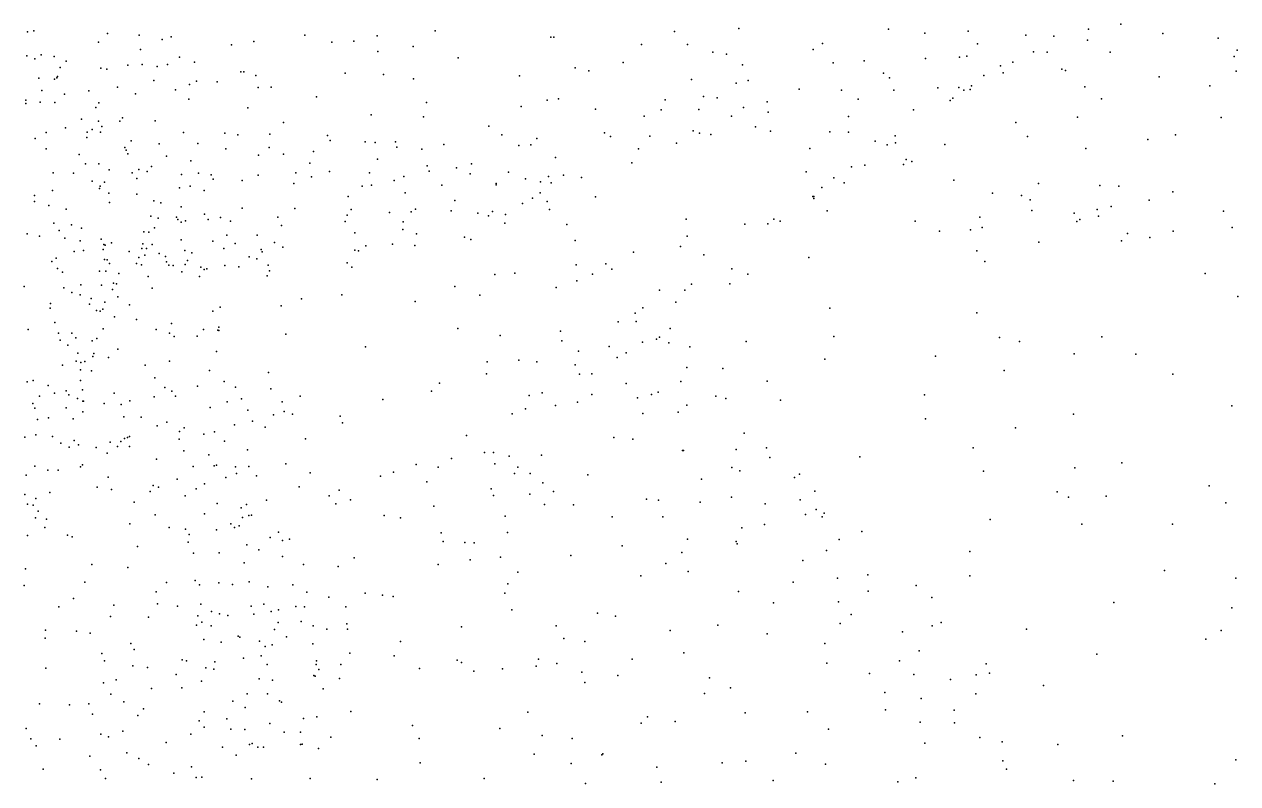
# Model space of a CAD drawing. Header units: metres. Extents: x -24.3 to 24.3, y -27.7 to 27.7.
# Drawn here: x 2.2 to 4.962, y -3.447 to -1.718 of the extents above; entities that cross this region are included whole.
import ezdxf

# ---------------------------------------------------------------- set-up
doc = ezdxf.new("R2010")
doc.units = ezdxf.units.M

msp = doc.modelspace()

# ---------------------------------------------------------------- linework, layer by layer
for p in [(2.207, -1.735, 11.7186), (2.2217, -1.7326, -16.1131), (2.3892, -1.7389, 20.267), (3.1352, -1.7326, 19.5285), (3.6801, -1.7341, -12.25), (3.8263, -1.7275, 19.0749), (4.1669, -1.7286, 19.2782), (4.2493, -1.7379, 17.9086), (4.3484, -1.7335, 16.6634), (4.622, -1.7291, 17.9807), (4.6959, -1.7176, 19.3347), (4.7912, -1.7389, 19.5279), (2.369, -1.7583, -9.6925), (2.461, -1.7422, -9.8583), (2.5137, -1.7522, 20.2619), (2.5339, -1.746, -10.5391), (2.6716, -1.7648, -20.9102), (2.722, -1.7568, 20.1588), (2.8385, -1.7423, 20.0766), (2.9001, -1.758, 19.895), (2.9497, -1.7558, -3.2838), (3.0028, -1.7437, 19.71), (3.3986, -1.7473, 17.2176), (3.4051, -1.7468, -14.4867), (3.6044, -1.7634, 17.458), (3.7096, -1.7636, 19.058), (4.0167, -1.7613, 17.8926), (4.3698, -1.7619, -6.7914), (4.4792, -1.7422, 17.9552), (4.5431, -1.7445, 18.6191), (4.6202, -1.7536, -2.9487), (4.9175, -1.7493, 19.5602), (2.2052, -1.7893, 11.3517), (2.2383, -1.7871, -9.4739), (2.268, -1.7913, 11.6007), (2.4641, -1.7754, -10.6825), (2.5533, -1.7922, -10.1126), (3.0046, -1.7799, 19.5666), (3.0847, -1.7682, 16.9863), (3.1873, -1.7938, 14.004), (3.7667, -1.7808, 17.7031), (3.7978, -1.7857, 14.5162), (3.9957, -1.7748, 19.119), (4.3287, -1.7928, 18.0034), (4.3454, -1.7904, -10.0757), (4.4966, -1.7805, 17.8273), (4.5277, -1.7809, -9.4766), (4.6712, -1.7814, -19.3055), (4.9534, -1.7911, 19.4196), (4.9605, -1.7769, -2.7184), (2.2241, -1.7963, -11.1378), (2.2813, -1.8158, 19.8768), (2.2948, -1.8014, -11.0042), (2.3737, -1.8172, -10.861), (2.3879, -1.8201, 19.9508), (2.4352, -1.8108, -3.1068), (2.468, -1.809, 20.0792), (2.5023, -1.8135, -9.9557), (2.5258, -1.8093, 16.9089), (2.587, -1.8036, 20.1058), (3.4534, -1.8168, 17.3503), (3.5629, -1.8045, 19.0743), (3.8342, -1.8103, 17.8124), (4.0407, -1.8052, 18.0164), (4.1112, -1.8012, 19.1647), (4.2513, -1.7956, 16.1287), (4.4215, -1.8126, 19.0263), (4.4496, -1.8038, 19.3496), (4.5615, -1.8196, -9.057), (2.233, -1.8402, 11.2079), (2.2686, -1.8425, 13.2765), (2.2736, -1.8399, 11.9126), (2.2752, -1.8369, 19.7585), (2.4943, -1.8453, 19.8711), (2.5918, -1.8473, -10.3012), (2.6386, -1.8485, 19.8227), (2.6924, -1.8257, 19.9474), (2.6992, -1.8257, -20.2089), (2.7269, -1.8343, 16.8942), (2.9298, -1.8286, 16.9364), (3.0177, -1.8321, 19.4374), (3.0856, -1.8419, -19.2728), (3.327, -1.8347, -3.3117), (3.4846, -1.8233, 14.2533), (3.7186, -1.8434, 18.9531), (3.8476, -1.8458, 17.9457), (4.1555, -1.8291, -3.2043), (4.1695, -1.8394, 18.0954), (4.3842, -1.8346, -3.0788), (4.4282, -1.8283, 18.0733), (4.57, -1.8231, 18.0916), (4.7827, -1.8374, 18.1281), (4.9581, -1.8241, 18.0959), (2.2397, -1.8683, 19.6117), (2.291, -1.8766, -11.1351), (2.3464, -1.8688, 16.9913), (2.412, -1.8609, 19.7347), (2.453, -1.8763, -22.6118), (2.5437, -1.867, 19.734), (2.5758, -1.8544, -10.4654), (2.7319, -1.8617, 19.6495), (2.762, -1.8607, -15.7881), (3.8199, -1.8516, -19.0028), (3.9634, -1.8651, 18.9544), (4.0602, -1.8676, 18.1676), (4.1791, -1.868, 15.8605), (4.279, -1.8621, -19.0601), (4.3266, -1.8616, 18.1593), (4.3387, -1.8678, 18.5529), (4.353, -1.8661, 17.4696), (4.3559, -1.8579, 18.2854), (4.6136, -1.8599, 19.3434), (4.8981, -1.8577, 19.7545), (2.2031, -1.8982, -9.4339), (2.2036, -1.8904, 10.9498), (2.2359, -1.8947, -11.311), (2.2694, -1.8954, -9.5394), (2.3694, -1.8968, 11.7597), (2.5742, -1.8878, -10.1439), (2.8648, -1.8832, 19.4336), (3.1152, -1.8959, 19.2781), (3.3309, -1.9046, -14.7326), (3.3897, -1.8901, -19.0251), (3.4158, -1.8872, 19.0749), (3.6587, -1.8899, -3.2737), (3.7456, -1.8823, 17.8601), (3.777, -1.885, 18.7697), (3.8908, -1.8943, 18.1856), (4.0975, -1.8881, 19.0256), (4.3072, -1.8912, 19.1821), (4.3133, -1.8859, 18.7731), (4.6515, -1.8875, 18.1702), (2.3625, -1.9074, 11.468), (2.4235, -1.9306, 19.5805), (2.7089, -1.9076, 19.5251), (2.989, -1.924, 19.2932), (3.1088, -1.9286, 17.1045), (3.5003, -1.911, 17.4988), (3.6109, -1.9269, 17.7334), (3.6491, -1.9122, 18.8374), (3.735, -1.9119, -11.8848), (3.8092, -1.9271, 18.6256), (3.8371, -1.9074, 18.074), (3.8931, -1.9179, 18.7602), (4.0759, -1.9275, 18.3183), (4.2238, -1.9127, 17.1016), (4.5971, -1.9291, 19.5532), (4.9238, -1.9297, 18.1949), (2.2932, -1.9536, -22.9918), (2.3302, -1.9339, 11.1908), (2.3543, -1.957, 11.976), (2.3687, -1.9383, 11.3463), (2.3766, -1.9501, -10.886), (2.4171, -1.9386, 11.5795), (2.4977, -1.9377, 16.976), (2.7896, -1.9411, 16.9516), (3.2574, -1.9493, 17.261), (3.7219, -1.9601, 18.0684), (3.864, -1.9508, 14.7149), (4.4569, -1.9409, 19.2194), (2.2248, -1.9777, 19.4617), (2.2497, -1.9639, -11.4312), (2.3422, -1.9753, 11.0679), (2.3428, -1.963, -11.0378), (2.3729, -1.9633, 13.443), (2.443, -1.9828, -16.096), (2.5621, -1.9638, -10.534), (2.6559, -1.9656, -22.0097), (2.6861, -1.9695, 19.3555), (2.7588, -1.9679, -3.2107), (2.8902, -1.9712, 13.8843), (2.8957, -1.9823, 24.1143), (2.976, -1.9854, 17.0901), (2.9984, -1.9866, 24.006), (3.0448, -1.9852, 24.1729), (3.2871, -1.9697, 19.0533), (3.3665, -1.9775, -14.2486), (3.5208, -1.9651, 17.6494), (3.5339, -1.9735, 18.7597), (3.6238, -1.9723, 18.6443), (3.6845, -1.9882, 18.4895), (3.7366, -1.9659, 18.1985), (3.7622, -1.9683, 18.3549), (3.8983, -1.9612, 18.55), (4.0331, -1.9622, 18.4837), (4.0762, -1.9635, 18.8376), (4.1364, -1.9841, -10.632), (4.1823, -1.9719, 16.8707), (4.1826, -1.9872, -7.515), (4.4833, -1.973, 18.2689), (4.757, -1.9799, 18.2595), (4.8204, -1.9693, 19.2513), (2.2495, -2.0015, -9.542), (2.3245, -2.0144, 10.9094), (2.4289, -1.9979, -10.7974), (2.4316, -2.0043, 19.4195), (2.4355, -2.0125, -9.8529), (2.5067, -1.9899, -10.6461), (2.5951, -1.9889, -10.4008), (2.6584, -2.0012, 17.0018), (2.7327, -2.0155, 24.0868), (2.7575, -1.9985, 19.2607), (2.7899, -2.0131, 24.4595), (2.8582, -2.0076, 19.1964), (3.0474, -1.9973, 24.4032), (3.1046, -2.0018, 24.06), (3.1548, -1.991, 24.3191), (3.3256, -1.9935, 14.2314), (3.3531, -1.9922, 18.9081), (3.598, -2.0009, 17.9253), (3.9875, -2.0001, 15.0538), (4.1639, -1.9921, 16.3385), (4.2952, -1.9912, 18.3748), (4.6164, -2.0002, 19.1982), (2.3388, -2.0355, -11.225), (2.3696, -2.0356, -9.7502), (2.4891, -2.0418, 11.6323), (2.5235, -2.0179, -10.0182), (2.5788, -2.0285, -10.2489), (2.8498, -2.0338, 23.9493), (3.0036, -2.0245, 19.0962), (3.117, -2.0399, 14.0851), (3.2178, -2.0357, 24.1148), (3.4089, -2.0213, 17.5829), (3.5823, -2.033, 18.2686), (4.0823, -2.0424, 18.2327), (4.1128, -2.0386, 16.1251), (4.2008, -2.0371, 18.7072), (4.207, -2.0254, 18.5223), (4.2202, -2.0299, 19.2068), (2.2655, -2.0557, -11.5289), (2.3117, -2.0567, -11.3838), (2.3929, -2.0491, -10.8789), (2.4455, -2.0559, 11.1571), (2.4562, -2.0688, -10.7326), (2.4608, -2.0481, 17.0998), (2.4793, -2.0532, 11.3374), (2.5574, -2.0597, -10.1287), (2.5963, -2.0565, 13.7422), (2.6248, -2.0605, 19.2058), (2.6295, -2.0705, 24.2776), (2.7323, -2.0613, -21.4236), (2.8177, -2.0562, 19.0845), (2.8533, -2.0653, -19.411), (2.8946, -2.0528, 24.5901), (2.9857, -2.0558, 18.9519), (3.0636, -2.0644, 17.2208), (3.1211, -2.0521, 18.8888), (3.1835, -2.0443, 24.4982), (3.2147, -2.0579, 17.3794), (3.3022, -2.0541, 18.7642), (3.3403, -2.0692, 18.5659), (3.3931, -2.0643, -13.8177), (3.4272, -2.0614, 18.441), (3.4681, -2.0662, 17.9698), (3.9795, -2.0537, -11.0619), (4.0427, -2.0669, 15.6575), (2.2637, -2.0963, 19.2975), (2.3545, -2.0749, 17.1933), (2.3711, -2.0912, -11.084), (2.3726, -2.0865, 12.09), (2.3821, -2.0772, 19.2858), (2.553, -2.0904, -10.4506), (2.5771, -2.0865, 17.1034), (2.609, -2.0964, 24.0929), (2.6959, -2.0731, 19.0931), (2.8132, -2.0803, 18.9595), (2.9685, -2.0861, 18.8176), (2.9903, -2.0841, 23.8234), (3.0414, -2.073, -3.2571), (3.1502, -2.0839, 23.865), (3.2739, -2.0798, 17.5107), (3.2739, -2.0834, 24.0107), (3.3747, -2.0766, -3.2767), (3.399, -2.0786, 18.3186), (4.0151, -2.089, 18.4422), (4.0662, -2.0789, 18.9021), (4.3157, -2.0725, 19.4013), (4.5085, -2.0801, 19.0344), (4.648, -2.0848, 19.0859), (4.691, -2.0859, 18.3889), (4.8141, -2.0988, 18.4027), (2.2229, -2.1074, -9.5596), (2.223, -2.1211, -11.7366), (2.3925, -2.1024, 10.8581), (2.394, -2.1234, -10.9688), (2.4557, -2.1048, 11.9256), (2.4944, -2.12, -10.0399), (2.5104, -2.1242, 11.8019), (2.9372, -2.1099, -15.7581), (3.0667, -2.1016, 18.6553), (3.1801, -2.1185, 18.4709), (3.3338, -2.1255, 24.4535), (3.3569, -2.1138, 17.9473), (3.3737, -2.1013, 18.1268), (3.3902, -2.1213, 24.1775), (3.4998, -2.1102, 14.4014), (3.9949, -2.1098, 15.2986), (3.9968, -2.1143, 18.6846), (3.9972, -2.1094, -3.2103), (4.4035, -2.102, 18.6629), (4.4695, -2.1074, -3.0195), (4.4893, -2.1173, 18.9063), (4.7599, -2.1179, -6.6628), (2.2558, -2.1299, -2.974), (2.295, -2.1384, -9.6975), (2.5567, -2.1335, 19.0575), (2.6103, -2.1502, 24.5155), (2.6958, -2.136, 23.8519), (2.8154, -2.137, 18.6113), (2.9346, -2.1521, 24.725), (2.944, -2.139, 18.5106), (3.0314, -2.1462, 17.3382), (3.0807, -2.1446, 18.3798), (3.0899, -2.1387, -15.422), (3.1714, -2.1425, 17.5148), (3.2318, -2.1476, 18.1845), (3.2561, -2.1539, 17.9988), (3.2652, -2.1442, 24.5992), (3.2953, -2.1506, 23.8745), (3.3949, -2.139, 24.3257), (4.0276, -2.1422, 16.8857), (4.4933, -2.142, 18.766), (4.5895, -2.1477, -9.2966), (4.6416, -2.1393, 18.5091), (4.6737, -2.1324, -2.9059), (4.9294, -2.1435, 19.0208), (2.267, -2.1705, 19.1628), (2.3071, -2.1745, 17.4036), (2.4881, -2.1549, -10.547), (2.4964, -2.1809, 10.9552), (2.5046, -2.1589, 24.1761), (2.546, -2.157, 24.3961), (2.549, -2.1624, 11.6708), (2.5569, -2.1684, 11.333), (2.5668, -2.1649, 11.514), (2.6186, -2.1624, 17.2093), (2.6467, -2.1575, 18.9134), (2.6688, -2.1657, 18.7858), (2.7772, -2.1571, 23.7491), (2.7853, -2.176, 17.2087), (2.93, -2.1668, 17.2762), (3.0618, -2.1672, 18.2526), (3.2938, -2.1701, -14.5192), (3.4346, -2.1737, 24.0728), (3.7063, -2.1617, 14.6793), (3.8399, -2.1731, -11.4698), (3.8921, -2.1718, 17.9725), (3.906, -2.1614, 17.709), (3.9204, -2.166, 17.1611), (4.2273, -2.1661, -3.1501), (4.3748, -2.1568, -18.8815), (4.3798, -2.1806, -8.1226), (4.5953, -2.1665, 18.7081), (4.6024, -2.162, 18.8569), (4.6448, -2.1546, 18.9796), (4.9491, -2.1802, 18.5801), (2.2066, -2.1947, 17.7807), (2.2347, -2.2001, -9.6391), (2.2795, -2.1869, 10.5148), (2.2918, -2.205, 17.5527), (2.3297, -2.1821, 12.2138), (2.375, -2.2072, 19.0582), (2.4718, -2.1899, 17.3131), (2.4829, -2.1907, -10.1515), (2.557, -2.2083, 18.8186), (2.6611, -2.1979, 18.5683), (2.7298, -2.1978, -19.9165), (2.9518, -2.1927, 18.1723), (3.0614, -2.185, 23.6626), (3.0927, -2.195, 17.5905), (3.2018, -2.2025, 14.2829), (3.2162, -2.2077, 23.6905), (3.7087, -2.2003, -11.9514), (4.2832, -2.1888, -7.7732), (4.3532, -2.1853, -7.1764), (4.7107, -2.1943, 18.6611), (4.7618, -2.203, 18.8447), (4.815, -2.1886, 18.5861), (2.313, -2.2352, 17.848), (2.3268, -2.2105, -23.2553), (2.3345, -2.2326, 17.7272), (2.3796, -2.2308, -9.913), (2.381, -2.2194, -11.2662), (2.3839, -2.2202, -10.9906), (2.3985, -2.2156, -11.1203), (2.4383, -2.2349, 24.2855), (2.4672, -2.2284, 17.4394), (2.4699, -2.2177, 18.9521), (2.4778, -2.2281, 13.6479), (2.4911, -2.2188, -10.4538), (2.5654, -2.2329, 11.0583), (2.6291, -2.2113, 17.329), (2.654, -2.2281, 18.3776), (2.68, -2.2171, 18.1441), (2.739, -2.2306, 18.0098), (2.7409, -2.2357, 23.6171), (2.7689, -2.2146, 13.8807), (2.788, -2.2248, 17.3946), (2.9523, -2.2323, 17.5534), (2.9602, -2.2338, 17.728), (2.9775, -2.222, 17.9291), (3.0376, -2.2181, 17.8172), (3.0887, -2.2212, 24.7889), (3.4538, -2.2098, 23.9592), (3.5862, -2.2362, -12.5305), (3.6934, -2.2236, -18.6996), (4.3677, -2.2335, -10.1155), (4.5089, -2.2136, -9.7483), (4.6974, -2.2104, 19.8522), (2.2626, -2.2578, -11.7567), (2.2723, -2.2504, 12.3143), (2.3825, -2.2534, -10.7796), (2.3886, -2.2538, 10.5667), (2.3938, -2.2626, 17.9774), (2.4553, -2.2625, 17.7409), (2.4603, -2.249, 10.7017), (2.4743, -2.2432, -10.3436), (2.5065, -2.2392, 24.5549), (2.5212, -2.2466, 18.5982), (2.5238, -2.2586, -3.073), (2.5659, -2.2649, 17.6615), (2.5711, -2.2555, 17.8713), (2.581, -2.2381, 18.0106), (2.7117, -2.2468, 17.8873), (2.729, -2.2517, -22.308), (2.9345, -2.2611, 23.5541), (3.5237, -2.2634, 24.3401), (3.7469, -2.2425, -3.2389), (3.9853, -2.2489, 19.1035), (4.3862, -2.2579, 19.6612), (2.2754, -2.274, 10.3885), (2.2871, -2.2823, 18.063), (2.3706, -2.2796, 18.8363), (2.385, -2.28, -11.3577), (2.415, -2.2849, -10.0428), (2.4668, -2.2654, 23.8675), (2.4818, -2.2917, 12.0398), (2.5291, -2.2659, 11.9139), (2.539, -2.267, 18.3616), (2.5581, -2.2816, -16.1612), (2.5983, -2.2916, 11.7516), (2.6013, -2.2706, 11.1721), (2.6092, -2.2757, 11.2966), (2.615, -2.2747, 11.4401), (2.656, -2.267, 17.5581), (2.688, -2.2702, 24.7574), (2.7526, -2.2904, -20.4425), (2.755, -2.2664, 17.7092), (2.7578, -2.2792, -3.1683), (2.9452, -2.2704, 24.8683), (3.2711, -2.2876, 24.7627), (3.3165, -2.2846, 23.6759), (3.4556, -2.2656, 23.8507), (3.4931, -2.2866, 24.518), (3.5372, -2.2752, 24.1042), (3.8105, -2.2748, 18.7261), (3.8464, -2.2865, 15.0097), (4.8877, -2.2852, -19.1061), (2.1997, -2.3147, 13.2649), (2.2894, -2.3177, 18.2759), (2.3283, -2.3112, -9.8852), (2.3758, -2.3116, -11.4647), (2.4031, -2.3068, 18.424), (2.4093, -2.3086, 24.4487), (2.4911, -2.3183, 24.65), (3.1797, -2.3145, -3.2351), (3.4104, -2.3173, 24.684), (3.4578, -2.3017, -13.1345), (3.7181, -2.3096, 17.2742), (3.8055, -2.3087, 16.8133), (2.3082, -2.3284, 18.6686), (2.3271, -2.3335, -11.6435), (2.3522, -2.342, -10.8606), (2.4006, -2.3216, -11.2438), (2.4129, -2.3381, -10.3257), (2.8311, -2.343, -21.1102), (2.9229, -2.3335, 14.0505), (3.2363, -2.3341, -15.235), (3.6453, -2.3229, -12.2253), (3.7035, -2.3227, 18.3267), (4.9618, -2.3372, 19.9848), (2.2588, -2.3642, 10.2524), (2.2591, -2.353, 18.4487), (2.3483, -2.3546, 24.067), (2.3642, -2.3694, -10.9913), (2.3724, -2.3711, -10.184), (2.3786, -2.3663, -10.7052), (2.383, -2.3503, -11.1276), (2.4393, -2.3567, 10.5108), (2.6286, -2.3712, 11.063), (2.6457, -2.3619, 24.8311), (2.7848, -2.3588, 24.883), (3.0891, -2.3486, 23.4954), (3.6079, -2.3632, 24.0588), (3.6827, -2.3505, 17.043), (4.0337, -2.364, -18.6346), (4.3679, -2.375, -3.0632), (2.2696, -2.397, -11.7963), (2.4052, -2.384, 12.1831), (2.4555, -2.3898, 23.7649), (2.5346, -2.3991, 23.6342), (3.5519, -2.3948, -3.2299), (3.5899, -2.3756, 23.9073), (3.5924, -2.3947, 17.4393), (2.2089, -2.4129, -9.8288), (2.2774, -2.4207, -9.9858), (2.308, -2.4209, 13.4503), (2.3796, -2.4111, -10.5235), (2.4996, -2.4122, 24.7639), (2.5306, -2.421, 10.6312), (2.5407, -2.4284, 11.9776), (2.593, -2.4274, 11.8561), (2.608, -2.4123, 10.8605), (2.6401, -2.4138, 13.8611), (2.6427, -2.4072, 11.4049), (2.6427, -2.4149, 11.2393), (2.7954, -2.4232, -19.2911), (3.1868, -2.4101, -18.7846), (3.2831, -2.426, 23.5162), (3.4206, -2.4162, 14.5938), (3.6453, -2.4303, 24.4169), (3.6698, -2.4103, 24.1792), (4.0422, -2.4282, 19.4489), (4.6526, -2.429, -9.0781), (2.2812, -2.437, 24.1716), (2.2991, -2.4482, 24.5039), (2.3167, -2.4319, -10.0887), (2.3539, -2.4386, 10.3032), (2.3647, -2.4331, 23.8801), (2.4128, -2.4571, -11.4964), (2.9765, -2.4517, 24.9401), (3.4234, -2.4384, -18.6036), (3.531, -2.4514, 17.1725), (3.6073, -2.4411, 18.6196), (3.6385, -2.4346, 14.8974), (3.6668, -2.4429, 23.9903), (3.7145, -2.4518, 16.3813), (3.8431, -2.4401, 15.9683), (4.4197, -2.4307, -7.4667), (4.4647, -2.4401, 19.8262), (2.3178, -2.4844, -10.3913), (2.3217, -2.4668, 12.3222), (2.3376, -2.4855, -10.7119), (2.3561, -2.474, -11.0405), (2.3579, -2.4673, -11.6402), (2.3912, -2.4764, -11.3371), (2.5299, -2.4849, 24.9044), (2.637, -2.4627, 11.6669), (3.3252, -2.4826, -13.8331), (3.4609, -2.4617, 24.7762), (3.5492, -2.476, 16.8631), (3.5694, -2.4656, 24.6433), (4.0221, -2.4802, -11.0497), (4.274, -2.473, -10.374), (4.5896, -2.468, -2.937), (4.7296, -2.469, 19.9414), (2.2868, -2.4939, -10.1875), (2.3276, -2.5047, -10.8353), (2.3286, -2.488, -10.6011), (2.3525, -2.5065, 24.7741), (2.4746, -2.4936, 10.4098), (2.621, -2.5059, 10.7619), (2.7555, -2.5107, 23.3889), (3.2522, -2.5133, 14.4956), (3.253, -2.4864, -14.7365), (3.3664, -2.4863, 24.8537), (3.4537, -2.4933, 17.8813), (3.4913, -2.5132, 23.5833), (3.7078, -2.4989, -18.4336), (3.7898, -2.5016, 15.5724), (4.4303, -2.5059, -7.8183), (2.2062, -2.5316, 13.1142), (2.2202, -2.5285, 24.2928), (2.2542, -2.5401, -11.8111), (2.3276, -2.5284, 10.1735), (2.4966, -2.5227, -23.2705), (2.6548, -2.5312, 10.8836), (3.1451, -2.535, 24.9497), (3.4633, -2.5144, 18.186), (3.5697, -2.5352, -12.5488), (3.6945, -2.5311, 23.8473), (3.891, -2.5303, -11.4251), (4.8141, -2.5146, -2.8185), (2.2345, -2.5642, 24.7471), (2.2682, -2.5572, -10.4427), (2.2949, -2.5522, 23.8701), (2.3009, -2.5611, 13.219), (2.3324, -2.5503, 12.7023), (2.4044, -2.5573, 23.6508), (2.4953, -2.5657, 23.5257), (2.5194, -2.5445, 12.0584), (2.5356, -2.5531, 10.5024), (2.5441, -2.5647, -3.0309), (2.5937, -2.5417, 11.8917), (2.6805, -2.544, 11.4734), (2.7613, -2.5479, 13.9935), (2.8276, -2.5641, -19.013), (3.1269, -2.5532, 23.3506), (3.3493, -2.5629, 17.6931), (3.3788, -2.5567, 23.4442), (3.4917, -2.5607, -12.9226), (3.5959, -2.5681, 15.1108), (3.6272, -2.5608, 16.1189), (3.6428, -2.5551, 23.7202), (3.7737, -2.5646, 23.9898), (4.2487, -2.5616, -3.1204), (2.2192, -2.5814, -10.1681), (2.2237, -2.5915, 24.0522), (2.2951, -2.5911, -2.902), (2.3205, -2.5696, 12.5561), (2.333, -2.5758, -11.6357), (2.3349, -2.5759, -11.0286), (2.3815, -2.5807, -11.5365), (2.4201, -2.5835, 12.9487), (2.4403, -2.5748, 24.9827), (2.6225, -2.5898, 23.4084), (2.6613, -2.5776, 11.6002), (2.6944, -2.5706, -19.8231), (2.7871, -2.5774, 25.0034), (3.0156, -2.5717, 24.9836), (3.3407, -2.5932, 17.1252), (3.4092, -2.5857, -13.3186), (3.4592, -2.5777, 24.8314), (3.7079, -2.5852, 24.5487), (3.7965, -2.5698, 24.1165), (3.9213, -2.5736, -3.1927), (4.9485, -2.5863, -19.0272), (2.2298, -2.6173, -10.5255), (2.2551, -2.6137, -10.7116), (2.3111, -2.6156, 13.3585), (2.3333, -2.5998, 25.0637), (2.4262, -2.6116, 13.2185), (2.4661, -2.6125, 12.1929), (2.524, -2.6235, 25.0849), (2.7088, -2.5966, 11.2869), (2.719, -2.6215, 11.102), (2.7668, -2.6067, -22.4966), (2.7914, -2.5994, -16.2017), (2.8105, -2.6055, -20.6872), (2.9185, -2.6098, 23.2946), (3.31, -2.6045, 24.9374), (3.6076, -2.6041, 23.5966), (3.6878, -2.601, 19.0868), (4.2509, -2.6163, -18.4429), (4.5879, -2.6054, -8.4205), (2.5023, -2.6316, -16.3768), (2.5527, -2.6451, 13.0397), (2.5633, -2.6368, 11.9904), (2.6088, -2.6509, 10.5962), (2.6326, -2.6458, 11.8011), (2.6781, -2.6296, 25.0925), (2.7481, -2.6346, 23.2961), (2.9244, -2.6249, -3.1565), (3.8382, -2.6485, 19.3519), (4.4563, -2.6367, -9.8971), (2.2012, -2.6578, -11.8449), (2.2262, -2.6527, 23.9074), (2.2639, -2.6565, -10.8981), (2.283, -2.6714, -11.0065), (2.3133, -2.6651, 23.6677), (2.3234, -2.6749, -11.174), (2.3949, -2.6692, 25.2192), (2.4122, -2.6786, 13.6593), (2.4195, -2.6677, 23.4815), (2.4277, -2.6609, 12.3905), (2.4344, -2.6584, 13.3452), (2.4389, -2.6561, 10.2067), (2.4395, -2.6791, 12.555), (2.552, -2.6624, 12.8441), (2.6552, -2.6672, 11.6856), (2.8401, -2.6616, 14.2251), (3.2066, -2.654, 24.9857), (3.5414, -2.6583, 23.4437), (3.5849, -2.6619, 15.7141), (2.3016, -2.6803, -11.6434), (2.3634, -2.6812, -11.5201), (2.3885, -2.6945, 13.4657), (2.563, -2.689, 13.1966), (2.6198, -2.6982, 23.2982), (2.7075, -2.6862, 10.9428), (3.1722, -2.706, 17.3909), (3.2473, -2.6924, 16.8177), (3.2676, -2.6929, 14.7148), (3.3038, -2.7013, 16.5609), (3.3769, -2.6988, 14.9038), (3.6981, -2.6877, 24.6392), (3.7, -2.6879, -11.9707), (3.8202, -2.6857, 23.7276), (3.8893, -2.6818, 23.9414), (3.8967, -2.7038, 24.2672), (4.1017, -2.7026, -10.7949), (4.3595, -2.6821, 19.8041), (2.2235, -2.7238, -11.7647), (2.2532, -2.7331, 25.3426), (2.2772, -2.7326, 9.844), (2.3277, -2.7251, -23.635), (2.3321, -2.7204, -11.3086), (2.5007, -2.7077, 10.328), (2.5839, -2.7248, 12.7276), (2.6321, -2.7227, 13.9512), (2.6376, -2.7212, 10.6885), (2.6802, -2.725, 10.8185), (2.7106, -2.7247, -3.0795), (2.795, -2.7181, 23.2188), (3.0914, -2.7199, 25.042), (3.1421, -2.7261, -3.1659), (3.2705, -2.7182, -14.5026), (3.3228, -2.7262, 18.4633), (3.8104, -2.7264, 23.6023), (3.8287, -2.7342, 24.4831), (4.5909, -2.7274, -2.9274), (4.6977, -2.716, -7.1841), (2.2042, -2.7443, 23.7984), (2.3903, -2.7488, 23.3746), (2.5476, -2.7537, 12.6106), (2.6585, -2.7495, 12.9912), (2.6829, -2.7403, 25.1812), (2.7283, -2.7455, 11.3471), (2.8508, -2.7389, -22.2271), (3.0106, -2.7467, 23.19), (3.0401, -2.7372, -16.0167), (3.1164, -2.7591, 17.6429), (3.3153, -2.7406, 23.2533), (3.3514, -2.7401, -13.5725), (3.3804, -2.7619, 24.9453), (3.4823, -2.7438, 15.5241), (3.7409, -2.7532, 23.4915), (3.9529, -2.7495, 23.8057), (3.9643, -2.7418, 24.0699), (4.3833, -2.7349, -3.0385), (2.2011, -2.7881, -10.9392), (2.2576, -2.7839, 13.4452), (2.3657, -2.7712, 25.347), (2.3979, -2.7765, 10.0132), (2.4864, -2.7811, -2.9593), (2.493, -2.7679, 12.4198), (2.5054, -2.7715, 12.1538), (2.5907, -2.775, 23.2037), (2.6096, -2.7638, 10.5553), (2.8255, -2.7709, -18.708), (2.9161, -2.7785, -21.2094), (3.2627, -2.7754, -15.0942), (3.3504, -2.7875, 15.8925), (3.4045, -2.7818, -3.1754), (3.9995, -2.7806, 24.1791), (4.5506, -2.7823, -9.5061), (4.897, -2.7688, 20.0418), (2.2074, -2.8101, 13.7683), (2.2199, -2.8124, -11.6722), (2.2257, -2.7976, -11.0573), (2.4497, -2.8055, 10.1476), (2.5661, -2.791, -19.6487), (2.6388, -2.809, 11.8634), (2.7059, -2.8112, 12.8405), (2.7508, -2.8008, 11.1036), (2.894, -2.791, -21.7928), (2.9086, -2.8092, 23.1165), (2.9424, -2.8002, 25.1141), (3.1316, -2.815, 23.132), (3.2677, -2.7907, -18.2515), (3.3835, -2.8114, 23.1783), (3.4502, -2.8121, 18.8644), (3.6163, -2.7985, 23.2635), (3.6435, -2.801, 24.7528), (3.7381, -2.8056, 23.3586), (3.8093, -2.7947, -11.6362), (3.8863, -2.8092, 23.5049), (3.966, -2.8005, -3.1688), (4.5765, -2.7941, -7.5481), (4.6625, -2.7919, -8.825), (4.9349, -2.8075, -3.0107), (2.2251, -2.8412, -2.8177), (2.231, -2.8259, 25.4566), (2.2505, -2.8445, 23.1798), (2.4975, -2.8347, 25.394), (2.6103, -2.8319, 25.3245), (2.6935, -2.8185, 11.6474), (2.6965, -2.8408, 13.2193), (2.7106, -2.8358, -20.3067), (2.7167, -2.8352, 25.2566), (3.0192, -2.8362, 16.9672), (3.0559, -2.8411, 25.0821), (3.2942, -2.8374, 15.2458), (3.5376, -2.8392, 23.1413), (3.653, -2.839, 19.232), (3.9782, -2.8338, -11.1394), (4.002, -2.8227, -18.1162), (4.0157, -2.8389, 24.3157), (4.0205, -2.8304, 23.7088), (2.2466, -2.8637, -11.3079), (2.4398, -2.8554, 13.6053), (2.5296, -2.8633, 10.3055), (2.5664, -2.8673, 12.1097), (2.6369, -2.8685, 10.679), (2.6696, -2.8549, 23.0339), (2.6784, -2.8636, 10.8087), (2.689, -2.8595, -22.9666), (3.8331, -2.8645, 19.398), (3.8845, -2.8563, 23.3588), (4.3985, -2.8454, -18.264), (4.6069, -2.8557, -8.1624), (4.8134, -2.8557, -2.8185), (2.2071, -2.8816, -11.5934), (2.2979, -2.8807, 9.7649), (2.3084, -2.8844, 13.7705), (2.5724, -2.897, 12.3253), (2.5754, -2.8791, 13.4958), (2.7593, -2.8859, 11.2605), (2.7786, -2.8741, 13.0157), (2.7877, -2.8928, 23.0012), (2.8037, -2.8897, -16.527), (3.1488, -2.8756, 16.1664), (3.1532, -2.8956, 14.9614), (3.2022, -2.8972, 25.0414), (3.2238, -2.8983, 15.7277), (3.2997, -2.8747, 18.6217), (3.7097, -2.8901, 23.0845), (3.8205, -2.8955, 23.137), (4.0546, -2.8909, 23.5928), (4.1058, -2.8728, 23.9789), (2.4573, -2.9066, 22.983), (2.5848, -2.9218, 14.0896), (2.6434, -2.9212, 12.5269), (2.7062, -2.9031, 12.6781), (2.7336, -2.9141, 11.5207), (3.4438, -2.9273, 22.9759), (3.5609, -2.9049, 23.0077), (3.6963, -2.9204, 24.7675), (3.8224, -2.9006, 24.6497), (4.0254, -2.9158, 23.4583), (4.3519, -2.9177, -10.0819), (2.3537, -2.9478, 25.5456), (2.4356, -2.9541, 10.085), (2.7006, -2.9436, 11.7062), (2.7877, -2.9291, 25.277), (2.8354, -2.9473, -3.0953), (2.9144, -2.9524, 22.9431), (2.9505, -2.9328, 17.7389), (3.1419, -2.9474, 22.9729), (3.2147, -2.9368, 15.5022), (3.2839, -2.931, -15.4422), (3.66, -2.9451, -17.8921), (3.9716, -2.9388, 24.5185), (2.2023, -2.9578, -11.3888), (3.3235, -2.9652, 22.9447), (3.6035, -2.9738, 22.9132), (3.7107, -2.9635, -3.1472), (4.0508, -2.9785, 23.3169), (4.1198, -2.9715, 23.5114), (4.3523, -2.9736, 19.8614), (4.795, -2.9615, -18.4551), (4.9575, -2.9784, -3.7398), (2.1997, -2.9957, 14.025), (2.3378, -2.9881, 22.8893), (2.4996, -3.0099, -19.4126), (2.5237, -2.9888, 25.5142), (2.5884, -2.9838, 10.4966), (2.5983, -2.9943, 13.5796), (2.6425, -2.989, 22.8708), (2.6733, -2.9932, 14.2888), (2.7117, -2.9872, 25.3846), (2.754, -2.9988, 13.376), (2.8107, -2.9943, -20.71), (3.3003, -2.9916, -17.8594), (3.8253, -3.0089, 22.9694), (3.9501, -2.9878, 23.1269), (4.1204, -3.0081, 24.3972), (4.2301, -2.9954, 23.8151), (2.3119, -3.0253, 13.5926), (2.5032, -3.0374, 10.2539), (2.6019, -3.038, 12.2449), (2.7453, -3.0382, 11.5786), (2.8425, -3.0109, 13.054), (2.8929, -3.0218, 25.2483), (2.9757, -3.0132, 14.8825), (3.0153, -3.0174, 22.8756), (3.0392, -3.0203, 15.2184), (3.2937, -3.013, -14.8355), (3.9053, -3.0348, 24.6642), (4.053, -3.0327, 24.516), (4.2653, -3.0226, 23.9692), (4.6801, -3.0338, -2.8835), (2.2781, -3.0443, 13.9498), (2.3961, -3.0659, 13.8446), (2.4033, -3.04, 9.9688), (2.5487, -3.0423, 10.3988), (2.5948, -3.0643, -20.1126), (2.6262, -3.0545, -2.9584), (2.6438, -3.0596, 11.9708), (2.6628, -3.0638, 10.7928), (2.7165, -3.0424, 10.9089), (2.7224, -3.0607, 17.3212), (2.7618, -3.0545, 11.1866), (2.7782, -3.0505, 22.8224), (2.8179, -3.0429, 12.7324), (2.8377, -3.044, 13.1776), (2.9315, -3.0441, 18.1367), (3.3092, -3.0508, 22.861), (3.5048, -3.0585, 19.141), (3.5458, -3.0656, 22.8383), (4.0817, -3.0612, 23.2074), (4.9486, -3.0462, -7.1614), (2.4826, -3.0674, 22.7872), (2.5915, -3.0859, 13.6586), (2.6036, -3.0787, 10.5873), (2.6251, -3.0875, 25.4845), (2.7773, -3.0799, 12.6182), (2.8299, -3.0773, 16.2236), (2.8572, -3.0875, 12.9612), (2.9338, -3.083, 15.7688), (3.1953, -3.0899, 18.7035), (3.4107, -3.0871, 24.9787), (3.7785, -3.0859, 22.8724), (4.0572, -3.0823, -17.7918), (4.2659, -3.0875, 23.724), (4.2868, -3.0798, 24.1878), (2.247, -3.1151, 14.0405), (2.2482, -3.097, 25.6169), (2.3183, -3.0992, 9.7006), (2.35, -3.1037, -17.0409), (2.6085, -3.1182, 22.7623), (2.6863, -3.1106, 13.5618), (2.6906, -3.1132, 16.6271), (2.7695, -3.096, -18.1199), (2.7967, -3.1122, 13.3644), (2.8883, -3.0949, 22.8), (2.9353, -3.0951, -21.3419), (3.4279, -3.1158, -3.1274), (3.6702, -3.098, 24.8373), (3.8909, -3.1058, 19.5059), (4.1986, -3.1009, 23.4577), (4.4809, -3.0945, -9.5649), (4.889, -3.1179, 20.0362), (4.9242, -3.0982, -2.9055), (2.4421, -3.1275, 10.1088), (2.4502, -3.1415, 13.9912), (2.648, -3.1246, 12.3596), (2.7354, -3.122, 12.5072), (2.7482, -3.1341, 17.8241), (2.7638, -3.1302, 11.4005), (2.8567, -3.1283, 25.3228), (3.0564, -3.1227, 22.7963), (3.4757, -3.123, -13.0128), (3.7007, -3.1487, 22.7915), (4.0218, -3.1272, 24.6257), (4.2369, -3.1442, 24.4032), (2.3759, -3.1504, 9.8715), (2.3823, -3.1669, -2.793), (2.5589, -3.1644, 10.5131), (2.5691, -3.1666, 17.0941), (2.6337, -3.1695, 12.1831), (2.6985, -3.161, 11.8196), (2.7389, -3.1559, 11.6226), (2.7529, -3.1755, 13.4731), (2.8639, -3.175, 13.2745), (2.8649, -3.1666, 15.3332), (2.9202, -3.175, -21.8652), (2.9407, -3.1493, -3.0689), (3.0413, -3.1555, 18.4933), (3.1848, -3.1657, 22.7769), (3.1948, -3.171, -17.2587), (3.3703, -3.1632, -16.0006), (3.412, -3.1728, -13.3977), (3.5833, -3.1629, 24.9001), (4.0265, -3.1724, 22.9646), (4.1921, -3.1666, -10.4536), (4.389, -3.1736, -9.8384), (4.6411, -3.1516, -8.827), (2.2491, -3.1835, 9.6287), (2.4469, -3.1784, 25.6088), (2.4803, -3.182, 10.2845), (2.5452, -3.1979, 13.7658), (2.6133, -3.1829, -23.2026), (2.6315, -3.1863, 10.7625), (2.8589, -3.2005, 12.8288), (2.8617, -3.2022, -20.955), (2.8704, -3.1865, -17.4648), (3.0996, -3.1842, 25.1775), (3.2228, -3.1908, -3.102), (3.2882, -3.1853, 18.8851), (3.3647, -3.1791, -13.8643), (3.4688, -3.1931, -17.4473), (3.5511, -3.2001, 22.7248), (4.1237, -3.1959, -3.111), (4.2247, -3.1978, 23.331), (4.3663, -3.1986, -17.8321), (4.3966, -3.1949, 24.0359), (2.3798, -3.2174, 13.9473), (2.409, -3.2102, -19.839), (2.4895, -3.23, 22.6871), (2.5581, -3.2284, 25.5753), (2.6028, -3.2131, 16.404), (2.734, -3.2083, 11.0587), (2.7651, -3.2111, 22.7129), (2.8802, -3.2308, 13.0459), (2.9169, -3.2074, -17.1049), (3.4754, -3.216, 24.958), (3.7596, -3.2055, 24.8073), (3.8071, -3.2282, -11.7534), (4.3077, -3.2093, 23.6082), (4.5199, -3.223, -2.9617), (2.3969, -3.2428, 9.9859), (2.6747, -3.2585, 11.9372), (2.7073, -3.2422, 13.5776), (2.7532, -3.242, 11.5372), (2.7805, -3.2577, -22.637), (3.7481, -3.2414, -3.1071), (4.1583, -3.2393, 24.5616), (4.241, -3.2525, 19.8225), (4.3653, -3.2424, 24.1977), (2.2342, -3.2646, 14.1214), (2.3027, -3.2671, 25.6615), (2.3465, -3.2647, 9.8145), (2.4264, -3.2601, -18.5132), (2.471, -3.2765, 10.3986), (2.6091, -3.2831, 13.7128), (2.7028, -3.2735, 14.9127), (2.7854, -3.2609, 12.5957), (2.9434, -3.2822, 22.6837), (3.3461, -3.2842, -14.2886), (3.8405, -3.2854, 22.7514), (3.9826, -3.2829, 22.8617), (4.16, -3.2782, 23.078), (4.3161, -3.2791, 24.3669), (2.3548, -3.2883, -18.2081), (2.4584, -3.2916, 16.5671), (2.5978, -3.3038, 10.7441), (2.6605, -3.2992, 10.8883), (2.7583, -3.3094, 11.2632), (2.835, -3.2985, 18.2767), (2.8657, -3.2946, 13.2564), (3.0831, -3.3141, 25.2044), (3.6042, -3.3086, -12.5797), (3.618, -3.2948, -17.0637), (3.6812, -3.3053, 22.6986), (4.2386, -3.3065, 23.245), (4.3173, -3.3078, 23.4769), (2.2042, -3.3214, 22.6536), (2.3739, -3.3338, 17.0671), (2.3915, -3.34, 10.0765), (2.4238, -3.3271, 10.2624), (2.5788, -3.3342, 15.7653), (2.6093, -3.3179, 22.6622), (2.6701, -3.3228, 15.509), (2.7019, -3.323, 11.7888), (2.7913, -3.3294, 25.4289), (2.8287, -3.3296, 22.6659), (2.8974, -3.3404, 25.3525), (3.2823, -3.3211, 25.0747), (3.3788, -3.3371, 22.685), (4.0301, -3.3222, 24.6795), (4.3751, -3.3413, 23.6465), (4.6993, -3.3381, -8.1778), (2.2147, -3.3449, 9.6353), (2.2267, -3.3602, -2.6358), (2.2806, -3.3456, -17.6874), (2.5224, -3.3532, 10.618), (2.6512, -3.3634, 12.1531), (2.7127, -3.3571, -2.8703), (2.7183, -3.3553, 12.4256), (2.7311, -3.3639, 13.585), (2.744, -3.3639, -20.6756), (2.8285, -3.3576, 12.6776), (2.8321, -3.3569, 13.384), (2.8694, -3.3662, 12.966), (3.0983, -3.3436, 22.6697), (3.4468, -3.3439, -16.6902), (4.2496, -3.3548, -10.1807), (4.4259, -3.3517, 23.9356), (4.5521, -3.3576, 19.9194), (2.3487, -3.384, 9.902), (2.4333, -3.3761, 16.1572), (2.4605, -3.389, 10.5129), (2.6822, -3.382, 25.5084), (3.3607, -3.3791, -14.7872), (3.5147, -3.3812, 24.9527), (3.5163, -3.3785, 22.6637), (3.8422, -3.3952, 24.7849), (3.9557, -3.3769, -11.2512), (4.427, -3.3948, 23.7955), (4.9575, -3.392, -3.1155), (2.2424, -3.4137, 9.7463), (2.3732, -3.4152, 10.1912), (2.4825, -3.4029, -20.2196), (2.5403, -3.4226, 14.6303), (2.58, -3.4082, 13.7503), (3.1011, -3.3989, 18.7617), (3.4444, -3.4011, -15.5429), (3.6395, -3.4087, 22.6557), (3.788, -3.3994, 22.6977), (4.0237, -3.4019, 22.8458), (4.4351, -3.4139, 24.0826), (2.3845, -3.4349, 17.5661), (2.5911, -3.4326, 25.5659), (2.6042, -3.4319, 15.2181), (2.7168, -3.4357, 11.1482), (2.8504, -3.4347, 12.8464), (3.0033, -3.4374, 22.6403), (3.2465, -3.4352, 25.115), (3.4771, -3.4464, -13.531), (3.6493, -3.4431, 24.8783), (3.9047, -3.4393, 19.5925), (4.1884, -3.4423, 24.5879), (4.2292, -3.4334, -3.0628), (4.588, -3.4397, -8.8816), (4.6779, -3.441, -8.4745), (4.91, -3.4468, -18.4681)]:
    msp.add_point(p)

doc.saveas('drawing.dxf')
